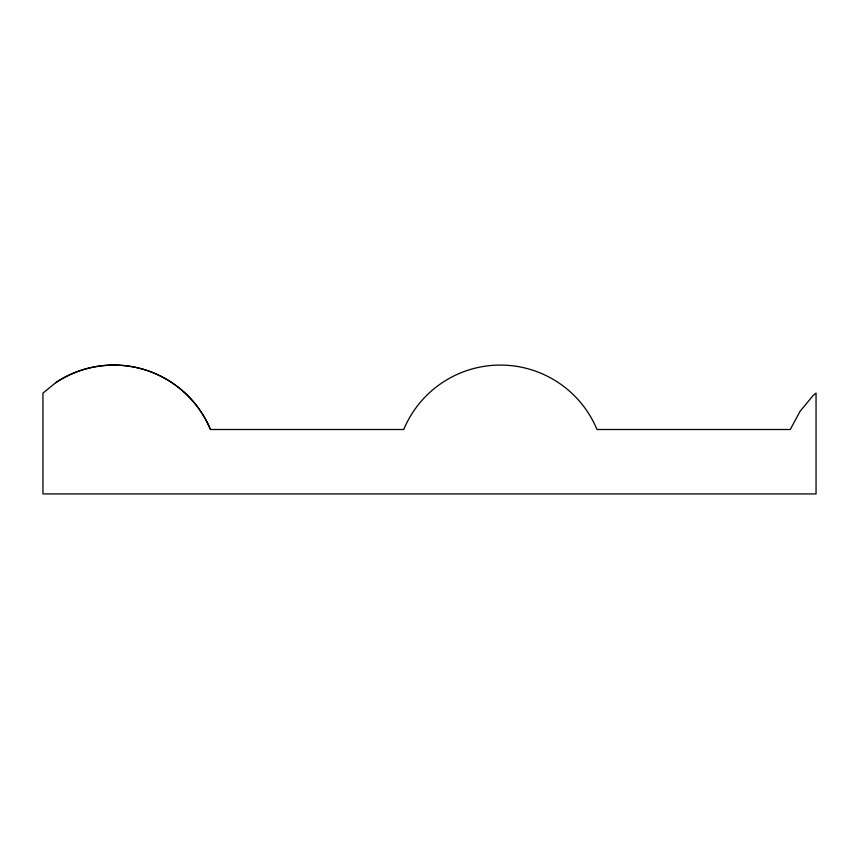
<?xml version="1.0" encoding="UTF-8"?>
<svg xmlns="http://www.w3.org/2000/svg" width="859" height="859" viewBox="0 0 859 859"><rect width="100%" height="100%" fill="white"/><g stroke="black" fill="none" stroke-linecap="round" stroke-linejoin="round"><path stroke-width="1.29" d="M55.749 382.663L42.95 393.132L42.95 493.925L816.05 493.925L816.05 393.132L812.99 395.634L799.976 411.45L790.28 429.5L597.005 429.5A104.691 104.691 0 0 0 403.73 429.5L210.455 429.5A104.691 104.691 0 0 0 55.749 382.663A104.691 104.691 0 0 1 210.455 429.5"/></g></svg>
